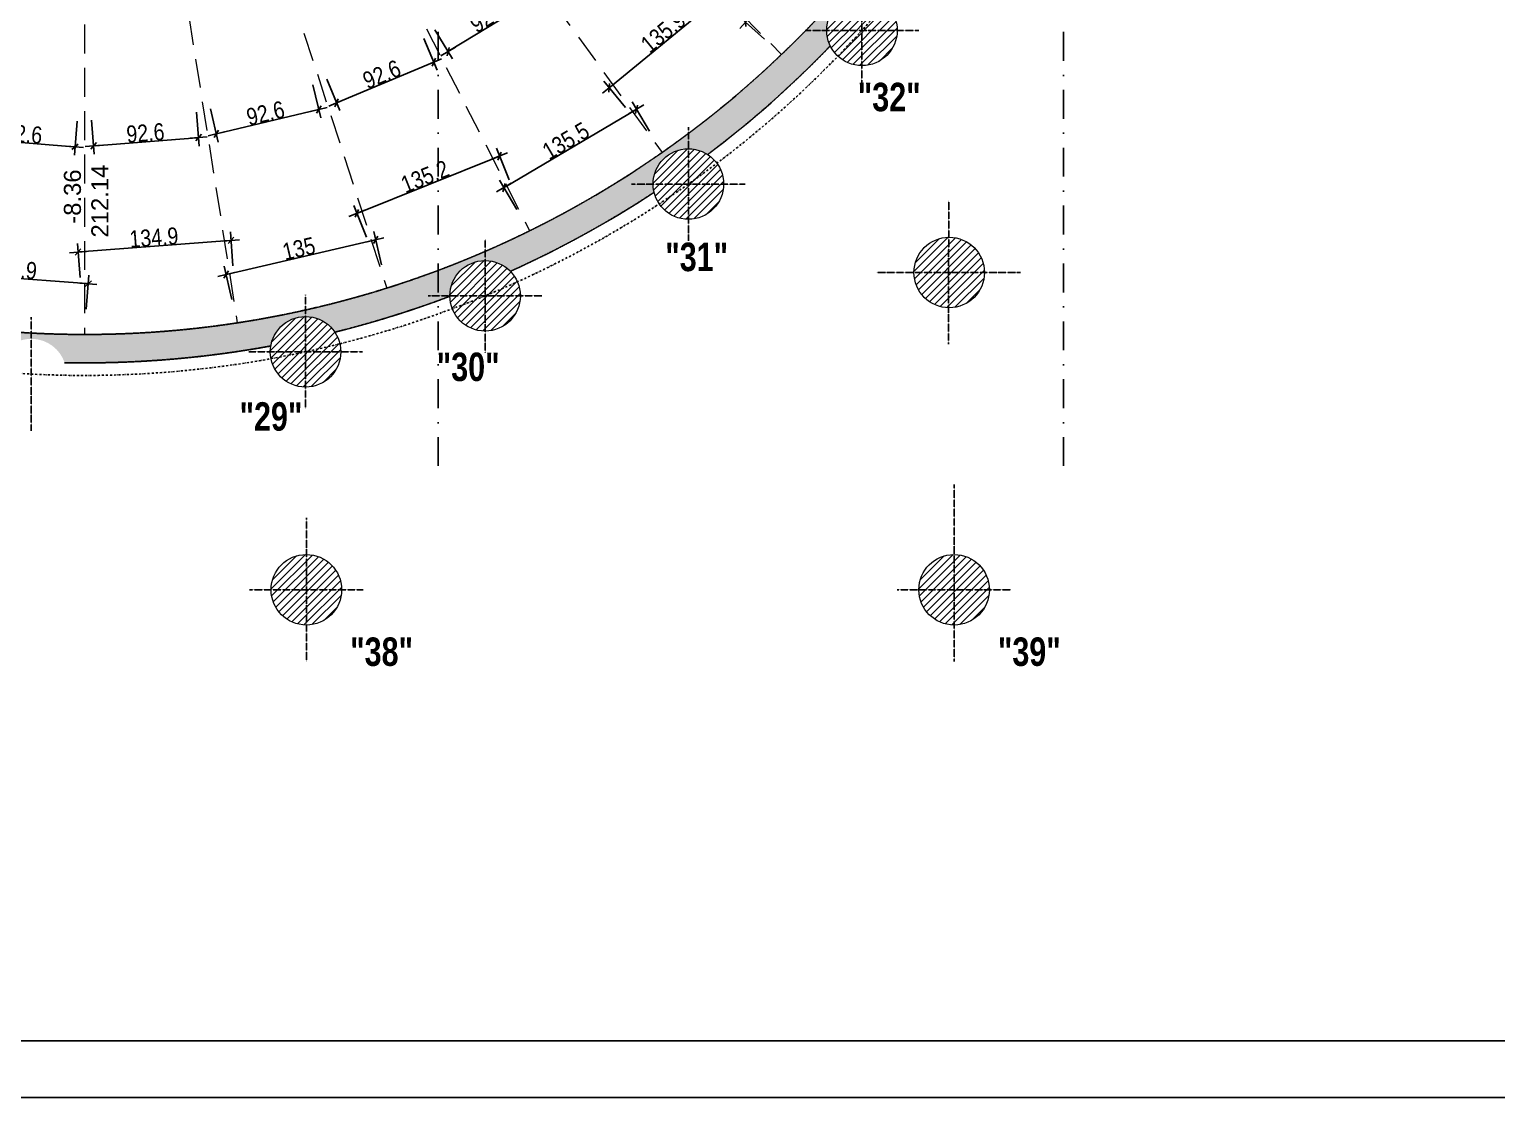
# Model space of a CAD drawing. Header units: metres. Extents: x 24213 to 30440, y -147416 to -143216.
# Drawn here: x 25541 to 26831, y -147416 to -146477 of the extents above; entities that cross this region are included whole.
import ezdxf
from ezdxf.enums import TextEntityAlignment as Align

# ---------------------------------------------------------------- set-up
doc = ezdxf.new("R2010")
doc.units = ezdxf.units.M
doc.header["$PDMODE"] = 65
for name, pattern in [('CACHEx2', [19.049999999999997, 12.7, -6.35]), ('INTERROMPU2', [9.524999999999999, 6.35, -3.175]), ('TIRETPTX2', [50.8, 25.4, -12.7, 0, -12.7])]:
    doc.linetypes.add(name, pattern=pattern)
for name, color, linetype in [('01-Cad  2', 1, 'Continuous'), ('01_cote_gen', 4, 'Continuous'), ('01_isolant ext', 2, 'TIRETPTX2'), ('01_linteaux', 3, 'Continuous'), ('01_murs_coup', 5, 'Continuous'), ('01_murs_sup', 2, 'INTERROMPU2'), ('01_poch_murs', 251, 'Continuous'), ('01_texte', 230, 'Continuous'), ('AA_COTES', 2, 'Continuous')]:
    doc.layers.add(name, color=color, linetype=linetype)
doc.layers.add('01_PIEUX', color=5, linetype='Continuous', lineweight=60)
doc.styles.add('impact', font='impact.ttf')
doc.styles.add('MATTE_TXT', font='arial.ttf')
doc.styles.add('STYLE2', font='ARIALN.TTF')
doc.dimstyles.new('JB50', dxfattribs={"dimscale": 0.1, "dimtxt": 150, "dimasz": 15, "dimexe": 0.1, "dimexo": 0.1, "dimgap": 0.09, "dimtad": 1, "dimdec": 1, "dimdsep": 46, "dimtxsty": 'STYLE2', "dimblk1": 'BOND_G', "dimblk2": 'BOND_D', "dimsah": 1, "dimcen": 1.5, "dimdle": 0.01, "dimse1": 1, "dimse2": 1, "dimclrd": 4, "dimclre": 2, "dimclrt": 6, "dimazin": 2, "dimtfac": 2.333333333333333, "dimtdec": 1, "dimtix": 1, "dimtmove": 2, "dimatfit": 3, "dimldrblk": 'BOND_G', "dimfxl": 1, "dimtolj": 1, "dimtzin": 0, "dimarcsym": 0})

# ---------------------------------------------------------------- blocks, each defined once
blk = doc.blocks.new('BOND_G')
at = {"layer": 'AA_COTES', "color": 0}
for p, q in [((0, -5), (0, 14.99999999999999)), ((5, 0), (-5, 0)), ((1.767766952966312, 1.767766952966312), (-1.767766952966426, -1.767766952966426))]:
    blk.add_line(p, q, dxfattribs=at)
blk = doc.blocks.new('BOND_D')
at = {"layer": 'AA_COTES', "color": 0}
for p, q in [((5, 0), (-5, 0)), ((-1.767766952966312, -1.767766952966312), (1.767766952966426, 1.767766952966426)), ((0, 5), (0, -15))]:
    blk.add_line(p, q, dxfattribs=at)
blk = doc.blocks.new('*D8')
at = {"layer": '01_cote_gen', "color": 4, "lineweight": -2, "transparency": 16777216}
blk.add_line((25579.6068558304, -146580.039652382), (25490.30993860734, -146573.0125002983), dxfattribs=at)
at = {"layer": 'DEFPOINTS', "color": 0, "lineweight": 0, "transparency": 16777216}
for p in [(25497.02030600769, -146468.6210488978), (25589.30797698106, -146475.883556043), (25488.81456173218, -146572.8948227675)]:
    blk.add_point(p, dxfattribs=at)
at = {"layer": '01_cote_gen', "color": 4, "lineweight": -2, "transparency": 16777216, "xscale": 1.5, "yscale": 1.5, "zscale": 1.5}
for name, p, rotation in [('BOND_D', (25488.81456173218, -146572.8948227675), 175.5004257909797), ('BOND_G', (25581.10223270555, -146580.1573299127), 355.5004257909797)]:
    blk.add_blockref(name, p, dxfattribs=dict(at, rotation=rotation))
at = {"layer": '01_cote_gen', "color": 6, "lineweight": 0, "transparency": 16777216, "insert": (25535.55993296879, -146568.8821136897), "char_height": 15, "attachment_point": 5, "rotation": 355.5004257909797, "style": 'STYLE2'}
blk.add_mtext('\\A1;92.6', dxfattribs=at)
blk = doc.blocks.new('*D106')
at = {"layer": '01_cote_gen', "color": 4, "lineweight": -2, "transparency": 16777216}
blk.add_line((25688.24518301205, -146572.1181927164), (25598.93960063312, -146579.1466945654), dxfattribs=at)
at = {"layer": 'DEFPOINTS', "color": 0, "lineweight": 0, "transparency": 16777216}
for p in [(25681.60431136096, -146468.6196769039), (25589.30797698106, -146475.883556043), (25597.44422463263, -146579.2643832105)]:
    blk.add_point(p, dxfattribs=at)
at = {"layer": '01_cote_gen', "color": 4, "lineweight": -2, "transparency": 16777216, "xscale": 1.5, "yscale": 1.5, "zscale": 1.5}
for name, p, rotation in [('BOND_D', (25597.44422463263, -146579.2643832105), 184.5000000553833), ('BOND_G', (25689.74055901253, -146572.0005040713), 4.500000055383282)]:
    blk.add_blockref(name, p, dxfattribs=dict(at, rotation=rotation))
at = {"layer": '01_cote_gen', "color": 6, "lineweight": 0, "transparency": 16777216, "insert": (25642.99079925954, -146567.9884854615), "char_height": 15, "attachment_point": 5, "rotation": 4.500000055383304, "style": 'STYLE2'}
blk.add_mtext('\\A1;92.6', dxfattribs=at)
blk = doc.blocks.new('*D107')
at = {"layer": '01_cote_gen', "color": 4, "lineweight": -2, "transparency": 16777216}
blk.add_line((25793.974585221, -146547.7735791627), (25706.78178357804, -146568.4230548894), dxfattribs=at)
at = {"layer": 'DEFPOINTS', "color": 0, "lineweight": 0, "transparency": 16777216}
for p in [(25771.71636476056, -146447.2788480248), (25681.60431136097, -146468.6196769039), (25705.32215769973, -146568.7687314656)]:
    blk.add_point(p, dxfattribs=at)
at = {"layer": '01_cote_gen', "color": 4, "lineweight": -2, "transparency": 16777216, "xscale": 1.5, "yscale": 1.5, "zscale": 1.5}
for name, p, rotation in [('BOND_G', (25795.43421109932, -146547.4279025865), 13.32362844039355), ('BOND_D', (25705.32215769973, -146568.7687314656), 193.3236284403936)]:
    blk.add_blockref(name, p, dxfattribs=dict(at, rotation=rotation))
at = {"layer": '01_cote_gen', "color": 6, "lineweight": 0, "transparency": 16777216, "insert": (25748.61117911693, -146550.6371038143), "char_height": 15, "attachment_point": 5, "rotation": 13.323628440393573, "style": 'STYLE2'}
blk.add_mtext('\\A1;92.6', dxfattribs=at)
blk = doc.blocks.new('*D108')
at = {"layer": '01_cote_gen', "color": 4, "lineweight": -2, "transparency": 16777216}
blk.add_line((25895.10761077512, -146506.2843916207), (25812.42969518691, -146540.8292577989), dxfattribs=at)
at = {"layer": 'DEFPOINTS', "color": 0, "lineweight": 0, "transparency": 16777216}
for p in [(25857.1623718171, -146411.5774051639), (25771.71636476056, -146447.2788480248), (25811.04564945275, -146541.4075461402)]:
    blk.add_point(p, dxfattribs=at)
at = {"layer": '01_cote_gen', "color": 4, "lineweight": -2, "transparency": 16777216, "xscale": 1.5, "yscale": 1.5, "zscale": 1.5}
for name, p, rotation in [('BOND_G', (25896.49165650929, -146505.7061032793), 22.67637159840344), ('BOND_D', (25811.04564945275, -146541.4075461402), 202.6763715984034)]:
    blk.add_blockref(name, p, dxfattribs=dict(at, rotation=rotation))
at = {"layer": '01_cote_gen', "color": 6, "lineweight": 0, "transparency": 16777216, "insert": (25850.81259918892, -146516.481956779), "char_height": 15, "attachment_point": 5, "rotation": 22.67637159840344, "style": 'STYLE2'}
blk.add_mtext('\\A1;92.6', dxfattribs=at)
blk = doc.blocks.new('*D109')
at = {"layer": '01_cote_gen', "color": 4, "lineweight": -2, "transparency": 16777216}
blk.add_line((25986.85158446521, -146448.7636251266), (25910.47060095042, -146495.5699520143), dxfattribs=at)
at = {"layer": 'DEFPOINTS', "color": 0, "lineweight": 0, "transparency": 16777216}
for p in [(25936.01291475142, -146362.9316348831), (25857.07401074344, -146411.3054574647), (25909.19164070382, -146496.3536998613)]:
    blk.add_point(p, dxfattribs=at)
at = {"layer": '01_cote_gen', "color": 4, "lineweight": -2, "transparency": 16777216, "xscale": 1.5, "yscale": 1.5, "zscale": 1.5}
for name, p, rotation in [('BOND_G', (25988.13054471181, -146447.9798772797), 31.49999999504393), ('BOND_D', (25909.19164070382, -146496.3536998613), 211.499999995044)]:
    blk.add_blockref(name, p, dxfattribs=dict(at, rotation=rotation))
at = {"layer": '01_cote_gen', "color": 6, "lineweight": 0, "transparency": 16777216, "insert": (25944.6547854223, -146465.6290892661), "char_height": 15, "attachment_point": 5, "rotation": 31.499999995043957, "style": 'STYLE2'}
blk.add_mtext('\\A1;92.6', dxfattribs=at)
blk = doc.blocks.new('*D140')
at = {"layer": '01_cote_gen', "color": 4, "lineweight": -2, "transparency": 16777216}
blk.add_line((25459.73245634382, -146690.4453884922), (25591.21603189528, -146700.4816499808), dxfattribs=at)
at = {"layer": 'DEFPOINTS', "color": 0, "lineweight": 0, "transparency": 16777216}
for p in [(25592.71168109193, -146700.5958142509), (25454.83310307031, -146734.922647299), (25589.30797701506, -146745.1872373277)]:
    blk.add_point(p, dxfattribs=at)
at = {"layer": '01_cote_gen', "color": 4, "lineweight": -2, "transparency": 16777216, "xscale": 1.5, "yscale": 1.5, "zscale": 1.5}
for name, p, rotation in [('BOND_G', (25458.23680714717, -146690.3312242221), 175.6350250297888), ('BOND_D', (25592.71168109193, -146700.5958142509), 355.6350250297888)]:
    blk.add_blockref(name, p, dxfattribs=dict(at, rotation=rotation))
at = {"layer": '01_cote_gen', "color": 6, "lineweight": 0, "transparency": 16777216, "insert": (25526.05782102993, -146687.8181645522), "char_height": 15, "attachment_point": 5, "rotation": 355.63502502978884, "style": 'STYLE2'}
blk.add_mtext('\\A1;134.9', dxfattribs=at)
blk = doc.blocks.new('*D141')
at = {"layer": '01_cote_gen', "color": 4, "lineweight": -2, "transparency": 16777216}
blk.add_line((25585.27296884302, -146672.6165942827), (25716.75625866988, -146662.5803762168), dxfattribs=at)
at = {"layer": 'DEFPOINTS', "color": 0, "lineweight": 0, "transparency": 16777216}
for p in [(25718.25190788518, -146662.4662121911), (25723.78256523857, -146734.9226912104), (25589.3079769811, -146745.1872373277)]:
    blk.add_point(p, dxfattribs=at)
at = {"layer": '01_cote_gen', "color": 4, "lineweight": -2, "transparency": 16777216, "xscale": 1.5, "yscale": 1.5, "zscale": 1.5}
for name, p, rotation in [('BOND_D', (25718.25190788518, -146662.4662121911), 4.36496560659475), ('BOND_G', (25583.77731962772, -146672.7307583084), 184.3649656065948)]:
    blk.add_blockref(name, p, dxfattribs=dict(at, rotation=rotation))
at = {"layer": '01_cote_gen', "color": 6, "lineweight": 0, "transparency": 16777216, "insert": (25650.43103809553, -146659.95313047), "char_height": 15, "attachment_point": 5, "rotation": 4.36496560659475, "style": 'STYLE2'}
blk.add_mtext('\\A1;134.9', dxfattribs=at)
blk = doc.blocks.new('*D142')
at = {"layer": '01_cote_gen', "color": 4, "lineweight": -2, "transparency": 16777216}
blk.add_line((25715.37826225245, -146692.1832849559), (25843.91306232331, -146662.2765117995), dxfattribs=at)
at = {"layer": 'DEFPOINTS', "color": 0, "lineweight": 0, "transparency": 16777216}
for p in [(25845.37403684156, -146661.9365802519), (25855.23931434018, -146704.3360549226), (25723.78256523282, -146734.9226911741)]:
    blk.add_point(p, dxfattribs=at)
at = {"layer": '01_cote_gen', "color": 4, "lineweight": -2, "transparency": 16777216, "xscale": 1.5, "yscale": 1.5, "zscale": 1.5}
for name, p, rotation in [('BOND_D', (25845.37403684156, -146661.9365802519), 13.09821898588035), ('BOND_G', (25713.9172877342, -146692.5232165034), 193.0982189858804)]:
    blk.add_blockref(name, p, dxfattribs=dict(at, rotation=rotation))
at = {"layer": '01_cote_gen', "color": 6, "lineweight": 0, "transparency": 16777216, "insert": (25777.90802403996, -146669.7617912829), "char_height": 15, "attachment_point": 5, "rotation": 13.098218985880356, "style": 'STYLE2'}
blk.add_mtext('\\A1;135', dxfattribs=at)
blk = doc.blocks.new('*D143')
at = {"layer": '01_cote_gen', "color": 4, "lineweight": -2, "transparency": 16777216}
blk.add_line((25830.30555900521, -146638.0956377888), (25952.98862848419, -146588.9231584532), dxfattribs=at)
at = {"layer": 'DEFPOINTS', "color": 0, "lineweight": 0, "transparency": 16777216}
for p in [(25954.3809547673, -146588.3651015373), (25980.70703637603, -146654.0474617265), (25855.23931433084, -146704.3360548938)]:
    blk.add_point(p, dxfattribs=at)
at = {"layer": '01_cote_gen', "color": 4, "lineweight": -2, "transparency": 16777216, "xscale": 1.5, "yscale": 1.5, "zscale": 1.5}
for name, p, rotation in [('BOND_D', (25954.3809547673, -146588.3651015373), 21.84135758130381), ('BOND_G', (25828.91323272211, -146638.6536947046), 201.8413575813038)]:
    blk.add_blockref(name, p, dxfattribs=dict(at, rotation=rotation))
at = {"layer": '01_cote_gen', "color": 6, "lineweight": 0, "transparency": 16777216, "insert": (25888.79445753459, -146606.3922022608), "char_height": 15, "attachment_point": 5, "rotation": 21.841357581303807, "style": 'STYLE2'}
blk.add_mtext('\\A1;135.2', dxfattribs=at)
blk = doc.blocks.new('*D144')
at = {"layer": '01_cote_gen', "color": 4, "lineweight": -2, "transparency": 16777216}
blk.add_line((25959.52019267852, -146615.2768144489), (26073.54012308521, -146547.8437278919), dxfattribs=at)
at = {"layer": 'DEFPOINTS', "color": 0, "lineweight": 0, "transparency": 16777216}
for p in [(26074.83122676, -146547.080149932), (26097.3091741323, -146585.0872192497), (25980.70703637604, -146654.0474617265)]:
    blk.add_point(p, dxfattribs=at)
at = {"layer": '01_cote_gen', "color": 4, "lineweight": -2, "transparency": 16777216, "xscale": 1.5, "yscale": 1.5, "zscale": 1.5}
for name, p, rotation in [('BOND_D', (26074.83122676, -146547.080149932), 30.60070277268213), ('BOND_G', (25958.22908900373, -146616.0403924088), 210.6007027726821)]:
    blk.add_blockref(name, p, dxfattribs=dict(at, rotation=rotation))
at = {"layer": '01_cote_gen', "color": 6, "lineweight": 0, "transparency": 16777216, "insert": (26012.62695361028, -146574.9604979414), "char_height": 15, "attachment_point": 5, "rotation": 30.60070277268213, "style": 'STYLE2'}
blk.add_mtext('\\A1;135.5', dxfattribs=at)
blk = doc.blocks.new('*D145')
at = {"layer": '01_cote_gen', "color": 4, "lineweight": -2, "transparency": 16777216}
blk.add_line((26051.84758361478, -146527.3421603182), (26154.53382813693, -146443.0482019403), dxfattribs=at)
at = {"layer": 'DEFPOINTS', "color": 0, "lineweight": 0, "transparency": 16777216}
for p in [(26155.69322456941, -146442.096466729), (26202.31421151941, -146498.8897904493), (26097.30917413229, -146585.0872192497)]:
    blk.add_point(p, dxfattribs=at)
at = {"layer": '01_cote_gen', "color": 4, "lineweight": -2, "transparency": 16777216, "xscale": 1.5, "yscale": 1.5, "zscale": 1.5}
for name, p, rotation in [('BOND_D', (26155.69322456941, -146442.096466729), 39.38217941644305), ('BOND_G', (26050.68818718229, -146528.2938955295), 219.3821794164431)]:
    blk.add_blockref(name, p, dxfattribs=dict(at, rotation=rotation))
at = {"layer": '01_cote_gen', "color": 6, "lineweight": 0, "transparency": 16777216, "insert": (26098.32569256127, -146479.2686597458), "char_height": 15, "attachment_point": 5, "rotation": 39.38217941644305, "style": 'STYLE2'}
blk.add_mtext('\\A1;135.9', dxfattribs=at)
blk = doc.blocks.new('*D146')
at = {"layer": '01_cote_gen', "color": 4, "lineweight": -2, "transparency": 16777216}
blk.add_line((26171.66632786138, -146469.4665051236), (26260.54135596039, -146370.096020263), dxfattribs=at)
at = {"layer": 'DEFPOINTS', "color": 0, "lineweight": 0, "transparency": 16777216}
for p in [(26261.54132698423, -146368.9779603578), (26293.1891816661, -146397.2831857783), (26202.31421151942, -146498.8897904493)]:
    blk.add_point(p, dxfattribs=at)
at = {"layer": '01_cote_gen', "color": 4, "lineweight": -2, "transparency": 16777216, "xscale": 1.5, "yscale": 1.5, "zscale": 1.5}
for name, p, rotation in [('BOND_D', (26261.54132698423, -146368.9779603578), 48.19117002545829), ('BOND_G', (26170.66635683754, -146470.5845650288), 228.1911700254583)]:
    blk.add_blockref(name, p, dxfattribs=dict(at, rotation=rotation))
at = {"layer": '01_cote_gen', "color": 6, "lineweight": 0, "transparency": 16777216, "insert": (26210.38862168929, -146414.6696809344), "char_height": 15, "attachment_point": 5, "rotation": 48.19117002545829, "style": 'STYLE2'}
blk.add_mtext('\\A1;136.3', dxfattribs=at)

msp = doc.modelspace()

# ---------------------------------------------------------------- hatches: boundary and pattern name
at = {"layer": '01_murs_sup', "ltscale": 3}
h = msp.add_hatch(dxfattribs=at)
h.set_pattern_fill('DASH', color=256, scale=2.5, angle=135)
h.set_pattern_definition([(135, (-10737.87603500437, -135406.2644891833), (-11.22532015133644, 8.881784197001252e-16), [7.9375, -7.9375])])
h.paths.add_polyline_path([(26458.31756875604, -146132.5795003164), (26458.31833730079, -146035.5226967281), (26646.84171219205, -146035.5226967281), (26646.84171219205, -146019.5226967281), (26458.32198045652, -146019.5226967281), (26458.32198045652, -145885.8835558702), (26438.31952221841, -145885.8835558702), (26438.31833730017, -146035.5226967281), (26438.31772758174, -146112.5218844699, -0.3316165824014951), (25589.30797701505, -146745.1872373277), (25589.30797701505, -146770.1872373277, 0.04526015738334291), (25753.22588491598, -146755.3188791468, -0.6784920947094194), (25809.54098336474, -146743.1659830643, 0.0290857858348107), (25910.63721363663, -146711.6357822219, -0.6786650772580168), (25963.8813644749, -146689.6183165912, 0.03963135764520873), (26090.21530610623, -146620.1161746554, -0.05889174878895797), (26089.36111839098, -146612.8891419523, -0.5957938614643646), (26137.31062706523, -146586.9331377201, 0.03959186487785516), (26245.17080586984, -146491.4569184975, -0.1147067523627306), (26241.99191512307, -146477.7826404573, -0.5230756100816683), (26283.82395093343, -146448.7366940929, 0.1000910596722721)])
h.paths.add_polyline_path([(24718.90511864838, -146024.7011767622), (24715.54801949124, -145885.8835558702), (24690.54071002487, -145885.8835558702), (24693.43571772359, -146005.5934787499, -0.328755579086477), (24715.2658079523, -146035.2061914724, -0.2553953403700908), (24701.00994645213, -146061.2951513194, 0.06071621505798748), (24775.56063057656, -146268.7434070582, -0.4496334161171455), (24810.25323608142, -146299.5226965982, -0.1753608633251859), (24803.07514215831, -146319.3599542429, 0.01836853256108478), (24838.9725150506, -146375.8280163208, -0.4913802896854275), (24877.8255964908, -146405.8168327678, -0.140327085577333), (24873.12885203873, -146422.222281484, 0.03953732202023799), (24970.68426362344, -146527.9365933869, -0.5620629895725984), (25015.92879696967, -146555.4700869855, -0.0842861395221403), (25014.19173531973, -146565.7014328951, 0.03011723266168045), (25103.2391924699, -146629.6793766067, -0.6241365282367528), (25153.27314037867, -146654.1479038817, -0.03818521046561189), (25152.91258126118, -146658.8622079031, 0.0237593458811339), (25230.75157450988, -146696.6586136878, -0.6784920947084723), (25284.40362222021, -146717.6476816273, 0.06483465551945516), (25514.41534559419, -146767.1035846631, -0.6784920947094583), (25571.95286879453, -146770.0219096029, 0.004762977334731561), (25589.30797701505, -146770.1872373277), (25589.30797701505, -146745.1872373277, -0.3601863127720239)])
at = {"layer": '01_poch_murs', "ltscale": 3}
h = msp.add_hatch(color=256, dxfattribs=at)
h.dxf.hatch_style = 1
h.paths.add_polyline_path([(24887.87734971177, -145267.2316135634), (24881.75845546128, -145267.2316135634, -0.3180508282359097), (24854.61862995905, -145290.6018806988), (24827.9720623188, -145379.4076544297, -0.2237955367623003), (24839.23641071852, -145403.3138054355, -0.09897303326771603), (24836.85399008891, -145415.2316135804), (24843.4197886193, -145415.2316135804)])
h.paths.add_polyline_path([(24843.4197886193, -145415.2316135804), (24836.85399008891, -145415.2316135804, -0.2738205389938315), (24811.55053533875, -145434.1361443799), (24784.82025003556, -145523.2209263467, -0.2206120316884544), (24795.79596084754, -145546.8858337523, -0.3797029099391359), (24768.48385702152, -145577.6656879074), (24741.87370955073, -145666.3500831038, -0.2332341861448616), (24754.00834672206, -145690.9488246436, -0.3935893677039966), (24725.20518484884, -145721.8708863835), (24698.72523291838, -145810.0231104339, -0.2331529290483465), (24710.85228805113, -145834.6160352709, -0.3194978935303579), (24690.00918859724, -145863.9048961449), (24690.54071002489, -145885.8835558701), (24715.54801949126, -145885.8835558701), (24714.54163856648, -145844.2692337577), (24801.38569852553, -145555.1638361702, -0.2017052976722566), (24802.50089695757, -145551.4513210455)])
h.paths.add_polyline_path([(24715.54801949126, -145885.8835558701), (24690.54071002489, -145885.8835558701), (24693.43571772362, -146005.5934787499, -0.240193406139312), (24713.61726111273, -146025.2316139188), (24718.91794648769, -146025.2316139188)])
h.paths.add_polyline_path([(24719.00615293191, -146025.2316139188), (24713.61726111273, -146025.2316139188, -0.0820806785414689), (24715.26580795231, -146035.2061914724, -0.2553953403698855), (24701.00994645216, -146061.2951513194, 0.06071621505799264), (24775.56063057659, -146268.7434070582, -0.427582122664131), (24810.16845786363, -146297.2316134137), (24819.16959686548, -146297.2316134137, -0.08234245980272245)])
h.paths.add_polyline_path([(24819.16959686548, -146297.2316134137), (24810.16845786363, -146297.2316134137, -0.0184954473329373), (24810.25323608144, -146299.5226965982, -0.1753608633251471), (24803.07514215833, -146319.3599542429, 0.01836853256108477), (24838.97251505062, -146375.8280163208, -0.4913802896853409), (24877.82559649082, -146405.8168327678, -0.1403270855771818), (24873.12885203874, -146422.222281484, 0.03953732202024386), (24970.68426362346, -146527.9365933869, -0.5620629895725562), (25015.92879696969, -146555.4700869856, -0.08428613952214607), (25014.19173531975, -146565.7014328951, 0.03011723266167905), (25103.23919246992, -146629.6793766067, -0.6241365282367535), (25153.27314037869, -146654.1479038817, -0.03818521046560933), (25152.9125812612, -146658.8622079031, 0.0237593458811355), (25230.7515745099, -146696.6586136878, -0.5039318466174627), (25280.25970904974, -146702.3366542627), (25280.25970904974, -146689.5396733858, -0.1761228929484829)])
h.paths.add_polyline_path([(25280.25970904974, -146689.5396733858), (25280.25970904974, -146702.3366542627, -0.1300830585744839), (25284.40362222024, -146717.6476816273, 0.06483465551945058), (25514.4153455942, -146767.1035846631, -0.6784920947098105), (25571.95286879455, -146770.0219096029, 0.004762977334749889), (25589.30797701514, -146770.1872373277), (25589.30797701514, -146745.1872373277, -0.08931239155494688)])
h.paths.add_polyline_path([(25809.54098336476, -146743.1659830644, 0.02604617036682067), (25900.25716864848, -146715.4766745056), (25900.25716864848, -146688.8296905704, -0.08988955722728416), (25589.30797701514, -146745.1872373277), (25589.30797701514, -146770.1872373277, 0.04526015738332237), (25753.225884916, -146755.3188791468, -0.6784920947096146)])
edge = h.paths.add_edge_path()
edge.add_line((25048.18329176013, -144782.9963548779), (25025.11994785958, -144773.2521084461))
edge.add_arc((26106.11669974069, -145300.5053122972), 1202.726036364359, 153.9993209300817, 155.8552133278959)
edge.add_arc((24986.98403473804, -144830.7468962227), 30.99999999999181, -6.821210263296962e-12, 45.76044301059699, ccw=False)
edge.add_arc((24986.98403473803, -144830.7468962227), 31.00000000000364, -91.30111602161622, 0, ccw=False)
edge.add_arc((26106.1166997304, -145300.5053122932), 1202.726036353317, 158.604113661065, 160.7596099109419)
edge.add_line((24970.56976282549, -144904.1682428585), (24946.09778300132, -144985.7267059354))
edge.add_arc((24927.15949304942, -145010.2693458443), 30.99999999999297, -6.821210263296962e-12, 52.344482336476574, ccw=False)
edge.add_arc((24927.15949304942, -145010.2693458443), 31, -85.74869509530629, 0, ccw=False)
edge.add_line((24929.45756032483, -145041.1840492522), (24914.271459063, -145091.7952007791))
edge.add_arc((24895.11731046048, -145116.1697488018), 30.99999999998927, -1.0118128557223827e-11, 51.8388232869724, ccw=False)
edge.add_arc((24895.11731046047, -145116.1697488018), 31, -85.24303604578489, 0, ccw=False)
edge.add_line((24897.6881197955, -145147.0629671412), (24871.12245829898, -145235.5991026661))
edge.add_arc((24851.67686058948, -145259.7417771186), 31.00000000001052, 6.707523425575346e-12, 51.15046554255821, ccw=False)
edge.add_arc((24851.67686058966, -145259.7417771187), 30.99999999983265, -13.981443262347796, 0, ccw=False)
edge.add_line((24881.75845546128, -145267.2316135634), (24887.87734971177, -145267.2316135634))
edge.add_line((24887.87734971177, -145267.2316135634), (24996.15210441934, -144906.7830575749))
edge.add_arc((26106.11669973996, -145300.5053122968), 1177.726036363551, 153.9335210040949, 160.4695873568468, ccw=False)
h = msp.add_hatch(color=256, dxfattribs=at)
h.dxf.hatch_style = 1
edge = h.paths.add_edge_path()
edge.add_arc((25589.30797734437, -145859.1872375119), 885.9999996226327, 330.3693619606736, 331.313288692121)
edge.add_line((26366.55813887891, -146284.4849987638), (26438.31947336466, -146284.4849987638))
edge.add_line((26438.31947336466, -146284.4849987638), (26438.31937243052, -146297.2316134137))
edge.add_line((26438.31937243052, -146297.2316134137), (26359.44635716462, -146297.2316134137))
edge = h.paths.add_edge_path()
edge.add_arc((25589.30797667797, -145859.1872371328), 886.0000003893334, 290.5459497419325, 330.3693619606682)
edge.add_line((26359.44635716462, -146297.2316134137), (26438.31937243052, -146297.2316134137))
edge.add_line((26438.31937243052, -146297.2316134137), (26438.31927540201, -146309.4849987638))
edge.add_line((26438.31927540201, -146309.4849987638), (26374.32359765722, -146309.4849987638))
edge.add_line((26374.32359765722, -146309.4849987638), (26374.32359765722, -146419.5227035687))
edge.add_line((26374.32359765722, -146419.5227035687), (26438.31840436585, -146419.5226975872))
edge.add_line((26438.31840436585, -146419.5226975872), (26438.38323825442, -146309.4849987638))
edge.add_line((26438.38323825442, -146309.4849987638), (26458.31927540263, -146309.4849987638))
edge.add_line((26458.31927540263, -146309.4849987638), (26458.31824569833, -146439.5226957179))
edge.add_line((26458.31824569833, -146439.5226957179), (26354.32359765722, -146439.522705438))
edge.add_line((26354.32359765722, -146439.522705438), (26354.32359765722, -146353.8306444135))
edge.add_arc((25589.30797701204, -145859.1872373254), 911.0000000037576, 319.67327879296056, 327.11412007616406, ccw=False)
edge.add_arc((26272.9919151231, -146477.7826404573), 31.00000000001091, 69.54812497830022, 180)
edge.add_arc((26272.99191512298, -146477.7826404574), 30.99999999988534, 179.9999999999462, 206.1744532053453)
edge.add_arc((25589.30797701805, -145859.187237331), 910.9999999955767, 306.98024899574193, 316.04929939065175, ccw=False)
edge.add_arc((26120.36111839098, -146612.8891419522), 30.99999999998181, 56.85509518091673, 180)
edge.add_arc((26120.36111839131, -146612.8891419522), 31.00000000031711, 180.0000000001076, 193.4814234080901)
edge.add_arc((25589.30797701294, -145859.1872373238), 911.0000000044032, 294.2781823026611, 303.3562695934339, ccw=False)
edge.add_arc((25941.63424633687, -146711.2068722296), 31, 44.13928519626435, 180)
edge.add_arc((25941.63424630532, -146711.2068722297), 30.9999999684478, 179.9999999998385, 180.7927585963713)
edge.add_arc((25589.30797721838, -145859.1872378753), 910.9999994158935, 289.9577624268415, 290.65386148964905, ccw=False)
edge.add_line((25900.25716864848, -146715.4766745056), (25900.25716864848, -146688.8296905704))
at = {"layer": '01_poch_murs'}
h = msp.add_hatch(dxfattribs=at)
h.set_pattern_fill('ANSI31', color=256, scale=1.5)
h.set_pattern_definition([(45, (8064.299582882642, -137774.5149653659), (-3.367596045400932, 3.367596045400933), [])])
h.paths.add_polyline_path([(26272.99191512309, -146446.7826404573, 0.4142135623730951), (26241.99191512309, -146477.7826404573), (26272.99191512309, -146477.7826404573)])
h.paths.add_polyline_path([(26272.99191512309, -146477.7826404573), (26241.99191512309, -146477.7826404573, 0.4142135623730951), (26272.99191512309, -146508.7826404573)])
h.paths.add_polyline_path([(26272.99191512309, -146446.7826404573), (26272.99191512309, -146477.7826404573), (26303.99191512309, -146477.7826404573, 0.4142135623730951)])
h.paths.add_polyline_path([(26303.99191512309, -146477.7826404573), (26272.99191512309, -146477.7826404573), (26272.99191512309, -146508.7826404573, 0.4142135623730951)])
h = msp.add_hatch(dxfattribs=at)
h.set_pattern_fill('ANSI31', color=256, scale=1.5)
h.set_pattern_definition([(45, (7911.668786150549, -137909.6214668609), (-3.367596045400932, 3.367596045400933), [])])
h.paths.add_polyline_path([(26120.361118391, -146581.8891419523, 0.4142135623730951), (26089.361118391, -146612.8891419523), (26120.361118391, -146612.8891419523)])
h.paths.add_polyline_path([(26120.361118391, -146612.8891419523), (26089.361118391, -146612.8891419523, 0.4142135623730951), (26120.361118391, -146643.8891419523)])
h.paths.add_polyline_path([(26120.361118391, -146581.8891419523), (26120.361118391, -146612.8891419523), (26151.361118391, -146612.8891419523, 0.4142135623730951)])
h.paths.add_polyline_path([(26151.361118391, -146612.8891419523), (26120.361118391, -146612.8891419523), (26120.361118391, -146643.8891419523, 0.4142135623730951)])
h = msp.add_hatch(dxfattribs=at)
h.set_pattern_fill('ANSI31', color=256, scale=1.5)
h.set_pattern_definition([(45, (8141.030202054255, -137987.4072860723), (-3.367596045400932, 3.367596045400933), [])])
h.paths.add_polyline_path([(26349.72253429471, -146659.6749611637, 0.4142135623730951), (26318.72253429471, -146690.6749611637), (26349.72253429471, -146690.6749611637)])
h.paths.add_polyline_path([(26349.72253429471, -146690.6749611637), (26318.72253429471, -146690.6749611637, 0.4142135623730951), (26349.72253429471, -146721.6749611637)])
h.paths.add_polyline_path([(26349.72253429471, -146659.6749611637), (26349.72253429471, -146690.6749611637), (26380.72253429471, -146690.6749611637, 0.4142135623730951)])
h.paths.add_polyline_path([(26380.72253429471, -146690.6749611637), (26349.72253429471, -146690.6749611637), (26349.72253429471, -146721.6749611637, 0.4142135623730951)])
h = msp.add_hatch(dxfattribs=at)
h.set_pattern_fill('ANSI31', color=256, scale=1.5)
h.set_pattern_definition([(45, (7732.941914096424, -138007.9391971382), (-3.367596045400932, 3.367596045400933), [])])
h.paths.add_polyline_path([(25941.63424633687, -146680.2068722296, 0.4142135623730951), (25910.63424633687, -146711.2068722296), (25941.63424633687, -146711.2068722296)])
h.paths.add_polyline_path([(25941.63424633687, -146711.2068722296), (25910.63424633687, -146711.2068722296, 0.4142135623730951), (25941.63424633687, -146742.2068722296)])
h.paths.add_polyline_path([(25941.63424633687, -146680.2068722296), (25941.63424633687, -146711.2068722296), (25972.63424633687, -146711.2068722296, 0.4142135623730951)])
h.paths.add_polyline_path([(25972.63424633687, -146711.2068722296), (25941.63424633687, -146711.2068722296), (25941.63424633687, -146742.2068722296, 0.4142135623730951)])
h = msp.add_hatch(dxfattribs=at)
h.set_pattern_fill('ANSI31', color=256, scale=1.5)
h.set_pattern_definition([(45, (7575.107597212929, -138057.1725125431), (-3.367596045400932, 3.367596045400933), [])])
h.paths.add_polyline_path([(25783.79992945338, -146729.4401876345, 0.4142135623730951), (25752.79992945338, -146760.4401876345), (25783.79992945338, -146760.4401876345)])
h.paths.add_polyline_path([(25783.79992945338, -146760.4401876345), (25752.79992945338, -146760.4401876345, 0.4142135623730951), (25783.79992945338, -146791.4401876345)])
h.paths.add_polyline_path([(25783.79992945338, -146729.4401876345), (25783.79992945338, -146760.4401876345), (25814.79992945338, -146760.4401876345, 0.4142135623730951)])
h.paths.add_polyline_path([(25814.79992945338, -146760.4401876345), (25783.79992945338, -146760.4401876345), (25783.79992945338, -146791.4401876345, 0.4142135623730951)])
h = msp.add_hatch(dxfattribs=at)
h.set_pattern_fill('ANSI31', color=256, scale=1.5)
h.set_pattern_definition([(45, (7575.807909175044, -138266.4414336446), (-3.367596045400932, 3.367596045400933), [])])
h.paths.add_polyline_path([(25784.50024141549, -146938.709108736, 0.4142135623730951), (25753.50024141549, -146969.709108736), (25784.50024141549, -146969.709108736)])
h.paths.add_polyline_path([(25784.50024141549, -146969.709108736), (25753.50024141549, -146969.709108736, 0.4142135623730951), (25784.50024141549, -147000.709108736)])
h.paths.add_polyline_path([(25784.50024141549, -146938.709108736), (25784.50024141549, -146969.709108736), (25815.50024141549, -146969.709108736, 0.4142135623730951)])
h.paths.add_polyline_path([(25815.50024141549, -146969.709108736), (25784.50024141549, -146969.709108736), (25784.50024141549, -147000.709108736, 0.4142135623730951)])
h = msp.add_hatch(dxfattribs=at)
h.set_pattern_fill('ANSI31', color=256, scale=1.5)
h.set_pattern_definition([(45, (8145.330202667315, -138266.4414336446), (-3.367596045400932, 3.367596045400933), [])])
h.paths.add_polyline_path([(26354.02253490777, -146938.709108736, 0.4142135623730951), (26323.02253490777, -146969.709108736), (26354.02253490777, -146969.709108736)])
h.paths.add_polyline_path([(26354.02253490777, -146969.709108736), (26323.02253490777, -146969.709108736, 0.4142135623730951), (26354.02253490777, -147000.709108736)])
h.paths.add_polyline_path([(26354.02253490777, -146938.709108736), (26354.02253490777, -146969.709108736), (26385.02253490777, -146969.709108736, 0.4142135623730951)])
h.paths.add_polyline_path([(26385.02253490777, -146969.709108736), (26354.02253490777, -146969.709108736), (26354.02253490777, -147000.709108736, 0.4142135623730951)])

# ---------------------------------------------------------------- linework, layer by layer
at = {"layer": '01-Cad  2'}
for p, q in [((29390.38602756584, -147366.4078912861), (24263.23257086057, -147366.4078912861)), ((29390.38602756584, -147416.4078912861), (24213.23257086057, -147416.4078912861))]:
    msp.add_line(p, q, dxfattribs=at)
at = {"layer": '01_isolant ext'}
for p, q in [((25900.25716864848, -146860.866097395), (25900.25716864848, -143865.8624873835)), ((26450.2738324399, -146860.866097395), (26450.2738324399, -143865.8624873835))]:
    msp.add_line(p, q, dxfattribs=at)
at = {"layer": '01_linteaux', "linetype": 'TIRETPTX2', "ltscale": 0.01}
for p, q in [((26272.99191512309, -146527.7826404573), (26272.99191512309, -146427.7826404573)), ((26322.99191512309, -146477.7826404573), (26222.99191512309, -146477.7826404573)), ((26120.361118391, -146662.8891419523), (26120.361118391, -146562.8891419523)), ((26170.361118391, -146612.8891419523), (26070.361118391, -146612.8891419523)), ((26349.3084391663, -146627.5168326201), (26349.1084391663, -146753.8330897074)), ((25941.63424633687, -146761.2068722296), (25941.63424633687, -146661.2068722296)), ((26412.36656770996, -146690.6749611637), (26286.05031062264, -146690.6749611637)), ((25783.79992945338, -146810.4401876345), (25783.79992945338, -146710.4401876345)), ((25991.63424633687, -146711.2068722296), (25891.63424633687, -146711.2068722296)), ((25542.60382423211, -146830.003571953), (25542.60382423211, -146730.003571953)), ((25833.79992945338, -146760.4401876345), (25733.79992945338, -146760.4401876345)), ((26354.02253490777, -146877.160148918), (26354.02253490777, -147032.8672372797)), ((25784.50024141549, -146906.5509801924), (25784.50024141549, -147032.8672372797)), ((25834.50024141549, -146969.709108736), (25734.50024141549, -146969.709108736)), ((26404.02253490777, -146969.709108736), (26304.02253490777, -146969.709108736))]:
    msp.add_line(p, q, dxfattribs=at)
at = {"layer": '01_linteaux', "linetype": 'TIRETPTX2', "ltscale": 0.07}
msp.add_arc((25589.30797732796, -145859.1872371022), 922.0000000000022, 186.4389118416416, 321.9287470652934, dxfattribs=at)
at = {"layer": '01_murs_coup', "linetype": 'Continuous', "lineweight": 5}
for radius, start, end in [(885.9999999999993, 190.7666960631612, 331.3132886918895), (910.9999999999993, 306.9802489953875, 316.04929938998), (910.9999999999993, 294.2781823023603, 303.3562695937401), (910.9999999999993, 283.9897692131964, 290.6538614894219), (910.9999999999993, 268.9084142577829, 280.3657898107984)]:
    msp.add_arc((25589.30797701507, -145859.1872373277), radius, start, end, dxfattribs=at)
at = {"layer": '01_murs_sup', "ltscale": 0.05}
for radius, start, end in [(885.9999999999993, 190.7666960631612, 343.3855078081551), (910.9999999999993, 306.9802489953875, 316.04929938998), (910.9999999999993, 294.2781823023603, 303.3562695937401), (910.9999999999993, 283.9897692131964, 290.6538614894219), (910.9999999999993, 268.9084142577829, 280.3657898107984)]:
    msp.add_arc((25589.30797701504, -145859.1872373277), radius, start, end, dxfattribs=at)
at = {"layer": '01_PIEUX', "linetype": 'Continuous', "lineweight": 5}
for centre in [(26272.99191512309, -146477.7826404573), (26120.361118391, -146612.8891419523), (26349.72253429471, -146690.6749611637), (25941.63424633687, -146711.2068722296), (25783.79992945338, -146760.4401876345), (25784.50024141549, -146969.709108736), (26354.02253490777, -146969.709108736)]:
    msp.add_circle(centre, 31, dxfattribs=at)
at = {"layer": '01_poch_murs', "linetype": 'CACHEx2', "lineweight": 5, "ltscale": 2}
for p, q in [((25815.5821469604, -146112.1577258918), (26202.31421151942, -146498.8897904493)), ((25777.39925771455, -146144.7689941126), (26097.3091741323, -146585.0872192497)), ((25734.58493689761, -146171.0056436529), (25980.70703637602, -146654.0474617265)), ((25688.19341518093, -146190.221641127), (25855.23931434018, -146704.3360549226)), ((25589.30797698102, -146205.8835559125), (25589.3079769811, -146745.1872373277)), ((25639.36700579382, -146201.943824903), (25723.78256523857, -146734.9226912104))]:
    msp.add_line(p, q, dxfattribs=at)

# ---------------------------------------------------------------- texts
at = {"layer": '01_texte', "style": 'impact'}
for s, p in [('"32"', (26296.95056087703, -146556.3211040577)), ('"31"', (26127.68677186537, -146696.9487899817)), ('"30"', (25926.75390732656, -146793.6357585015)), ('"29"', (25753.38893029945, -146837.2943421832)), ('"38"', (25850.63840840734, -147044.1702455609)), ('"39"', (26420.16070189962, -147044.1702455609))]:
    msp.add_text(s, height=25, rotation=5.169332623788947e-08, dxfattribs=at).set_placement(p, align=Align.BOTTOM_CENTER)
at = {"layer": '01_texte', "style": 'MATTE_TXT'}
for s, p in [('212.14', (25610.42659102644, -146659.9341596661)), ('-8.36', (25586.29505395428, -146647.8131482176))]:
    msp.add_text(s, height=15, rotation=90, dxfattribs=at).set_placement(p)

# ---------------------------------------------------------------- dimensions: what is measured, and where the dimension line sits
at = {"layer": '01_cote_gen', "lineweight": 0}
for p1, p2, distance, picture, middle in [((25936.01291475142, -146362.9316348831), (25857.07401074343, -146411.3054574647), 99.74693422575413, '*D109', (25944.6547854223, -146465.6290892661)), ((26202.31421151942, -146498.8897904493), (26293.18918166611, -146397.2831857783), 42.45906843150578, '*D146', (26210.38862168929, -146414.6696809344)), ((25857.16237181709, -146411.5774051639), (25771.71636476056, -146447.2788480248), 102.01472660011488, '*D108', (25850.81259918892, -146516.481956779)), ((26097.3091741323, -146585.0872192497), (26202.31421151942, -146498.8897904493), 73.47787451600375, '*D145', (26098.32569256127, -146479.2686597458)), ((25771.71636476056, -146447.2788480248), (25681.60431136096, -146468.6196769039), 102.91923709661201, '*D107', (25748.61117911693, -146550.6371038143)), ((25589.30797698106, -146475.883556043), (25497.02030600769, -146468.6210488977), 104.59614790308147, '*D8', (25535.55993296879, -146568.8821136897)), ((25681.60431136096, -146468.6196769039), (25589.30797698106, -146475.883556043), 103.70050121231718, '*D106', (25642.99079925954, -146567.9884854615)), ((25980.70703637602, -146654.0474617265), (26097.3091741323, -146585.0872192497), 44.156488041860314, '*D144', (26012.62695361028, -146574.9604979414)), ((25855.23931433083, -146704.3360548938), (25980.70703637602, -146654.0474617265), 70.76181889192893, '*D143', (25888.79445753459, -146606.3922022608)), ((25589.3079769811, -146745.1872373277), (25723.78256523857, -146734.9226912104), 72.6672520647122, '*D141', (25650.43103809553, -146659.95313047)), ((25723.78256523282, -146734.9226911741), (25855.23931434018, -146704.3360549226), 43.53204741884235, '*D142', (25777.90802403996, -146669.7617912829)), ((25454.83310307031, -146734.922647299), (25589.30797701507, -146745.1872373277), 44.72113832915401, '*D140', (25526.05782102993, -146687.8181645522))]:
    dim = msp.add_aligned_dim(p1=p1, p2=p2, distance=distance, dimstyle='JB50', dxfattribs=at)
    dim.commit()
    dim.dimension.update_dxf_attribs({"geometry": picture, "text_midpoint": middle})

doc.saveas('drawing.dxf')
